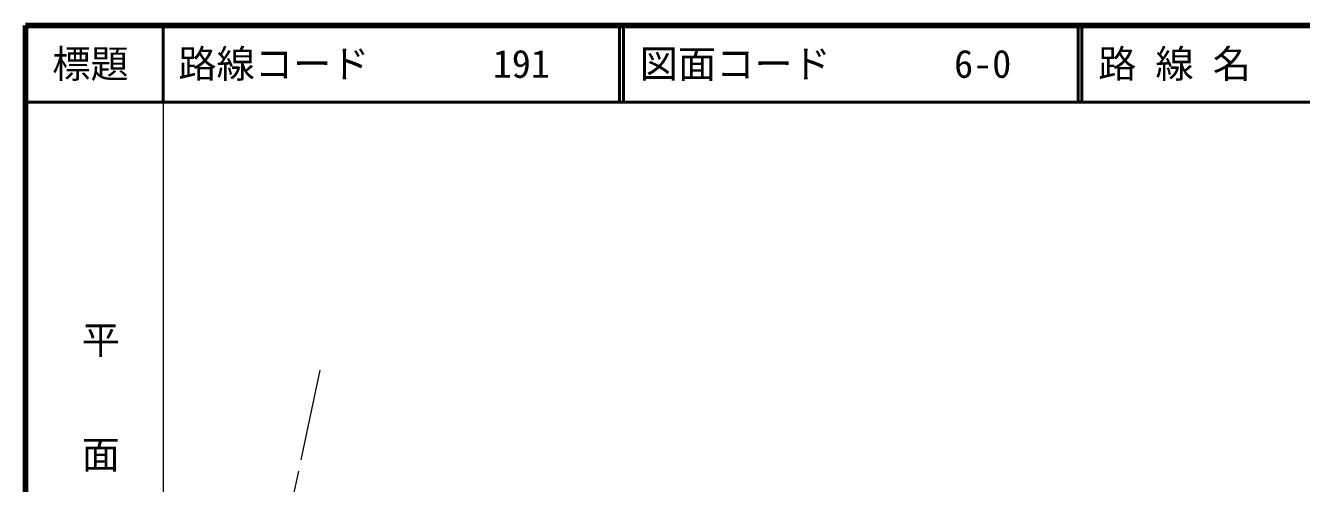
# Model space of a CAD drawing. Units: millimetres on the paper, enlarged 1000 times. Extents: x 40000 to 680000, y 20000 to 380000.
# Drawn here: x 40000 to 206982, y 320146 to 380000 of the extents above; entities that cross this region are included whole.
import ezdxf
from ezdxf.enums import TextEntityAlignment as Align

# ---------------------------------------------------------------- set-up
doc = ezdxf.new("R2010")
doc.units = ezdxf.units.MM
doc.header["$LTSCALE"] = 1000
doc.linetypes.add('CHAIN', pattern=[18.5, 12, -1.5, 3.5, -1.5])
for name, color, linetype, lineweight in [('M-BMK', 2, 'CHAIN', 13), ('M-TTL', 2, 'Continuous', 140), ('M-TTL-BAND', 7, 'Continuous', 13), ('M-TTL-LINE', 7, 'Continuous', 50), ('M-TTL-TXT', 7, 'Continuous', 50)]:
    doc.layers.add(name, color=color, linetype=linetype, lineweight=lineweight)
doc.styles.add('@ＭＳ ゴシック', font='')
doc.styles.add('ＭＳ ゴシック', font='')
doc.styles.get('@ＭＳ ゴシック').set_extended_font_data('@MS Gothic')
doc.styles.get('ＭＳ ゴシック').set_extended_font_data('MS Gothic')

msp = doc.modelspace()

# ---------------------------------------------------------------- linework, layer by layer
at = {"layer": 'M-BMK'}
msp.add_line((78523, 334967), (70211, 295840), dxfattribs=at)
at = {"layer": 'M-TTL'}
for p, q in [((40000, 380000), (40000, 20000)), ((680000, 380000), (40000, 380000))]:
    msp.add_line(p, q, dxfattribs=at)
at = {"layer": 'M-TTL-BAND'}
msp.add_line((58000, 370000), (58000, 20000), dxfattribs=at)
at = {"layer": 'M-TTL-LINE'}
for p, q in [((58000, 380000), (58000, 370000)), ((117750, 380000), (117750, 370000)), ((118250, 380000), (118250, 370000)), ((177750, 380000), (177750, 370000)), ((178250, 380000), (178250, 370000)), ((40000, 370000), (680000, 370000))]:
    msp.add_line(p, q, dxfattribs=at)

# ---------------------------------------------------------------- texts
at = {"layer": 'M-TTL-BAND', "style": '@ＭＳ ゴシック'}
msp.add_text('平\u3000\u3000面\u3000\u3000図', height=3666, rotation=270, dxfattribs=at).set_placement((49777, 306475), align=Align.MIDDLE_RIGHT)
at = {"layer": 'M-TTL-TXT', "style": 'ＭＳ ゴシック'}
for s, p in [('路 線 名', (180380, 375000)), ('路線コード', (60000, 375000)), ('191', (101142, 375000)), ('図面コード', (120380, 375000)), ('6-0', (161521, 375000))]:
    msp.add_text(s, height=3666, dxfattribs=at).set_placement(p, align=Align.MIDDLE_LEFT)
msp.add_text('標題', height=3666, dxfattribs=at).set_placement((48500, 375000), align=Align.MIDDLE_CENTER)

doc.saveas('drawing.dxf')
